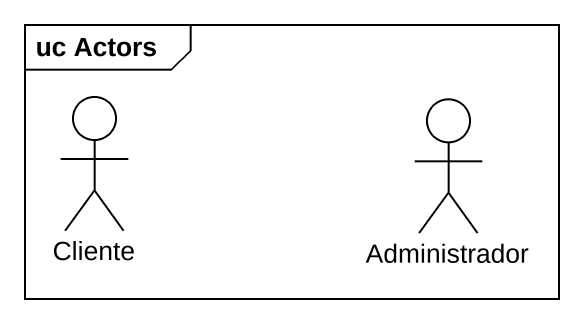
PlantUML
@startuml
mainframe uc Actors
actor Cliente
actor Administrador
@enduml
